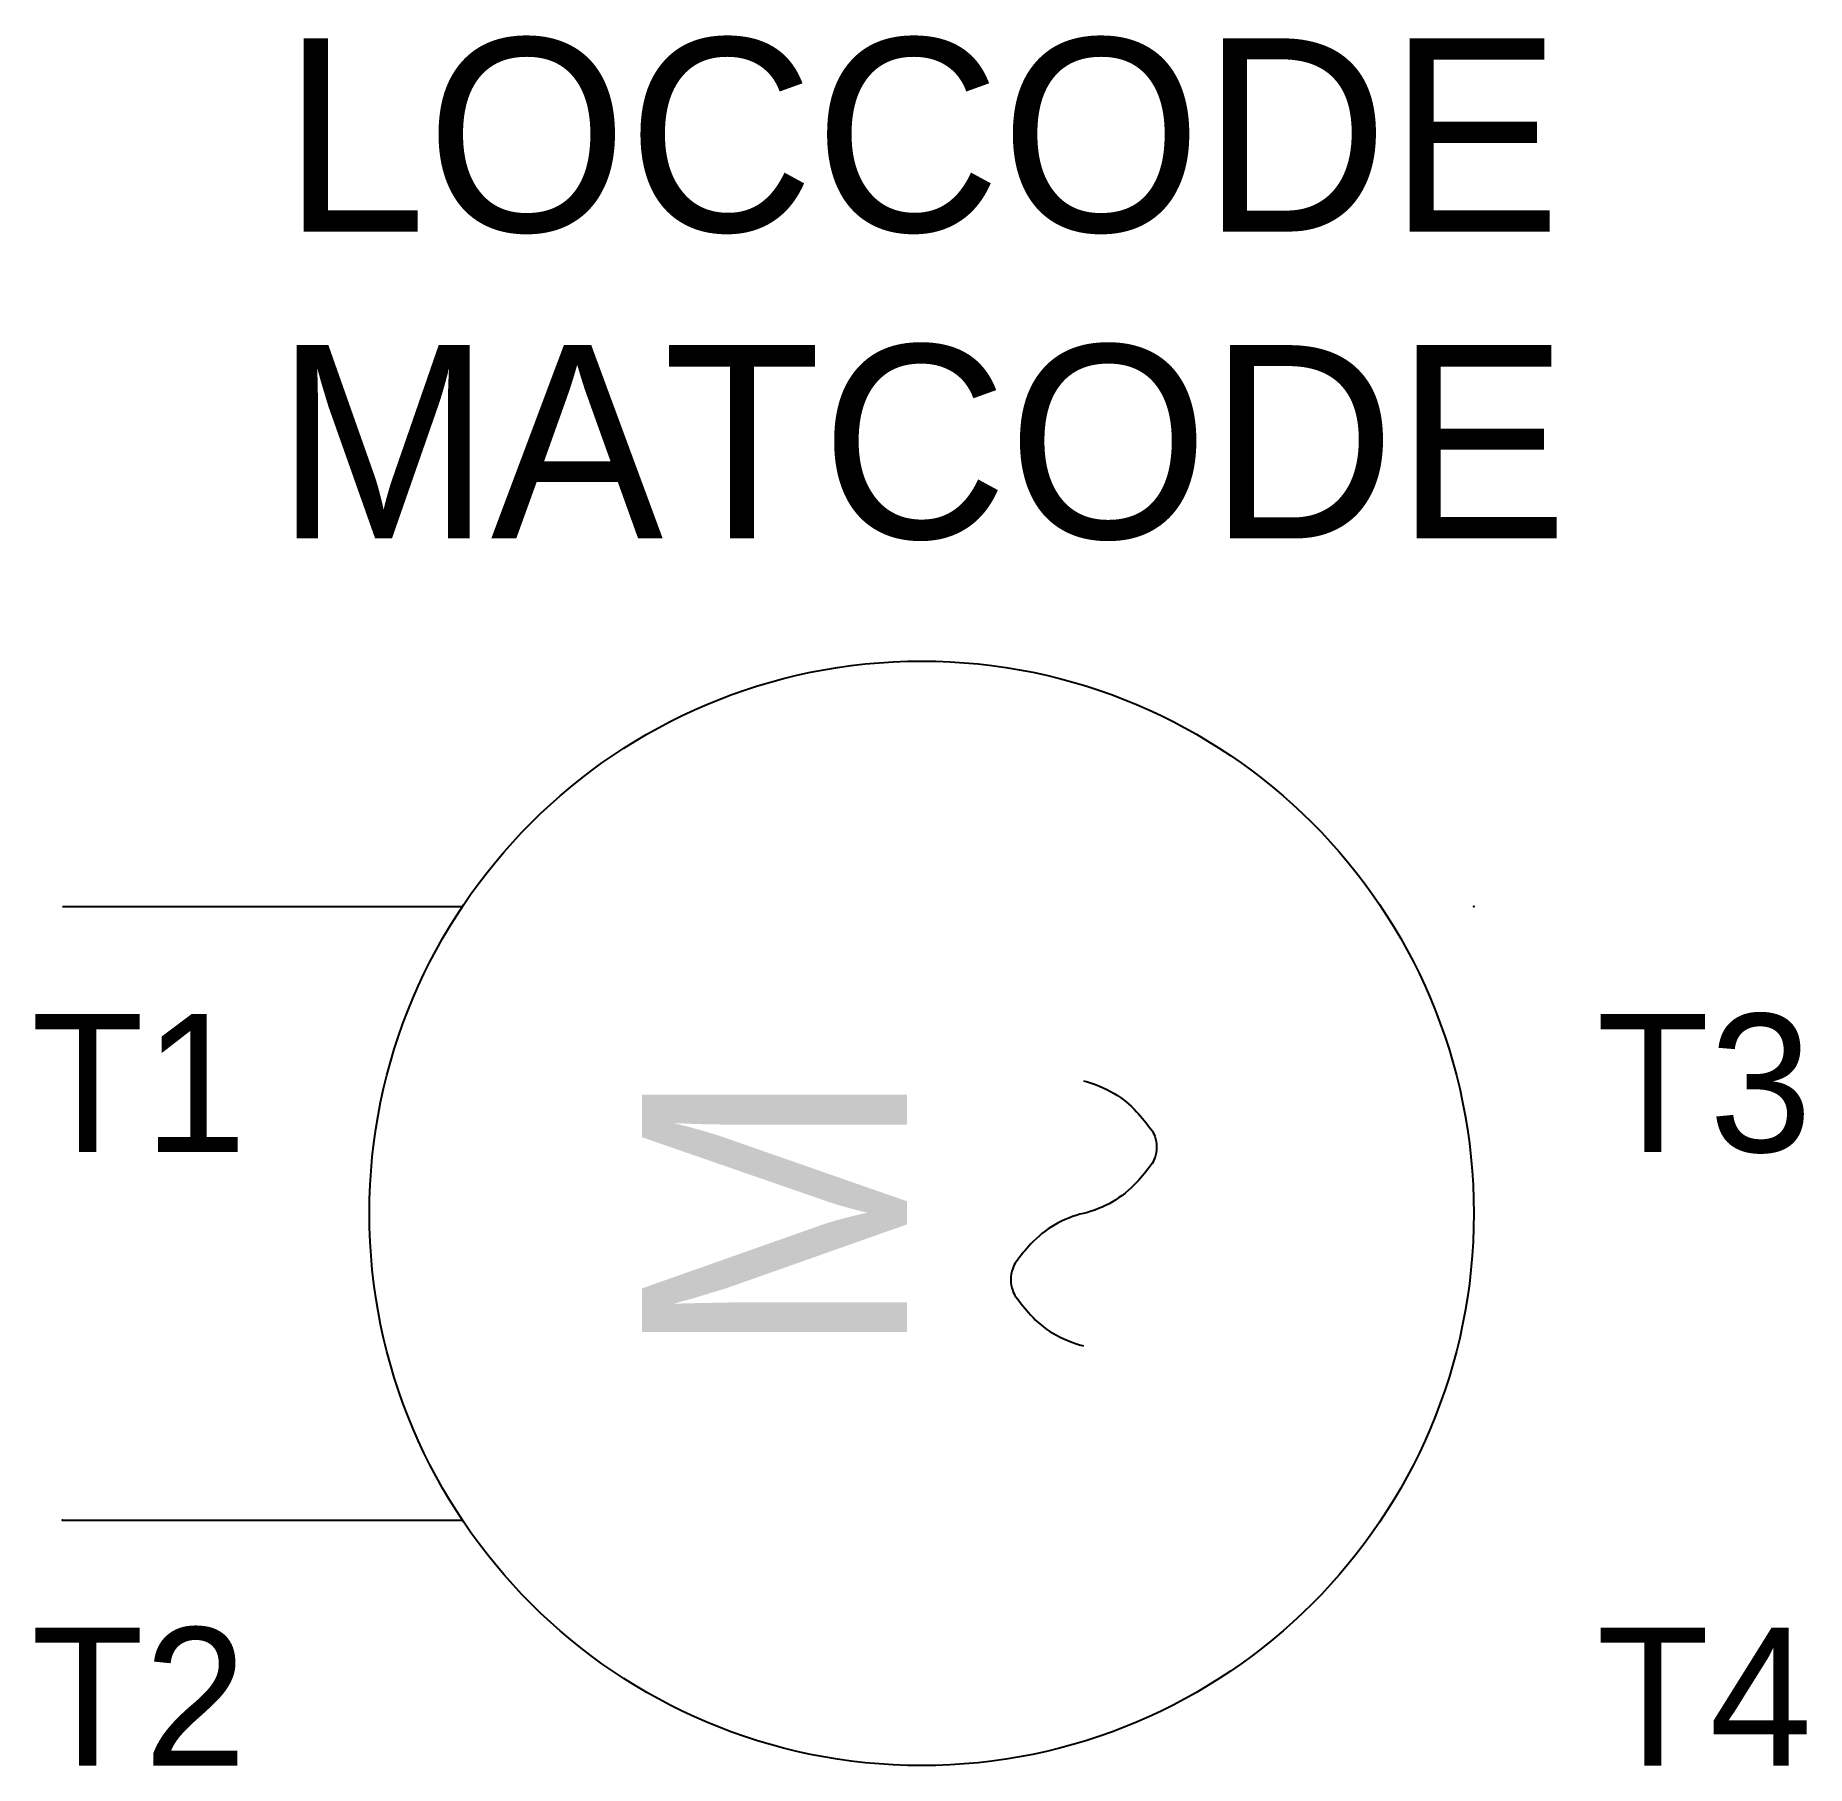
# Model space of a CAD drawing. Extents: x -0.4 to 28.4, y -4 to 24.2.
import ezdxf
from ezdxf.enums import TextEntityAlignment as Align

# ---------------------------------------------------------------- set-up
doc = ezdxf.new("R2010")
doc.units = 0
doc.layers.get('0').update_dxf_attribs({"linetype": 'CONTINUOUS'})
doc.layers.add('C', color=6, linetype='CONTINUOUS')
doc.layers.add('T2', color=1, linetype='CONTINUOUS')

msp = doc.modelspace()

# ---------------------------------------------------------------- linework, layer by layer
at = {"color": 0, "linetype": 'CONTINUOUS'}
for p, q in [((0, 10), (6.517, 10)), ((0, 0), (6.517, 0))]:
    msp.add_line(p, q, dxfattribs=at)
at = {"color": 0}
msp.add_lwpolyline([(16.64, 7.16, -0.067678), (17.14, 6.953, -0.07813), (17.504, 6.656, -0.022658), (17.745, 6.361, -0.075785), (17.799, 6.26, -0.084616), (17.83, 6.08, -0.084616), (17.799, 5.9, -0.075785), (17.738, 5.785, -0.027029), (17.504, 5.504, -0.148278), (16.64, 5, 0.150227), (15.776, 4.496, 0.027406), (15.545, 4.217, 0.0758), (15.484, 4.1, 0.083262), (15.454, 3.92, 0.083262), (15.484, 3.74, 0.0758), (15.537, 3.639, 0.022751), (15.776, 3.344, 0.079374), (16.139, 3.046, 0.06867), (16.64, 2.84, 0.06867)], format="xyb", dxfattribs=at)
at = {"color": 0, "linetype": 'CONTINUOUS'}
msp.add_circle((14, 5), 9, dxfattribs=at)
at = {"layer": 'C', "color": 0, "linetype": 'CONTINUOUS'}
for p in [(23, 10), (0, 0)]:
    msp.add_point(p, dxfattribs=at)

# ---------------------------------------------------------------- texts
at = {"color": 0}
msp.add_text('M', height=4.32, rotation=90, dxfattribs=at).set_placement((13.76, 5), align=Align.CENTER)
at = {"color": 0, "linetype": 'CONTINUOUS'}
for tag, p in [('LOCCODE', (14, 21)), ('MATCODE', (14, 16))]:
    msp.add_attdef(tag, text='', height=3.15, dxfattribs=at).set_placement(p, align=Align.CENTER)
at = {"layer": 'T2', "color": 0, "linetype": 'CONTINUOUS'}
for tag, p in [('T1', (3, 6)), ('T2', (3, -4))]:
    msp.add_attdef(tag, text='', height=2.25, dxfattribs=at).set_placement(p, align=Align.RIGHT)
for tag, p in [('T3', (25, 6)), ('T4', (25, -4))]:
    msp.add_attdef(tag, p, '', height=2.25, dxfattribs=at)

doc.saveas('drawing.dxf')
